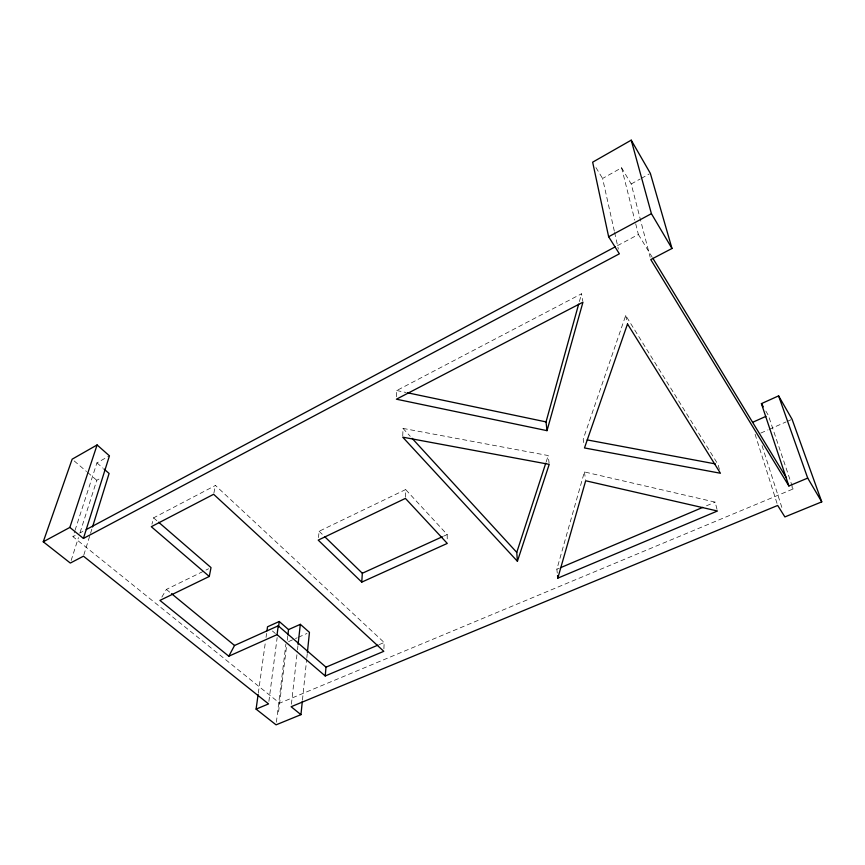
<?xml version="1.0" encoding="UTF-8"?>
<svg xmlns="http://www.w3.org/2000/svg" width="865" height="865" viewBox="0 0 865 865"><rect width="100%" height="100%" fill="white"/><g stroke="black" fill="none" stroke-linecap="round" stroke-linejoin="round"><path stroke-width="0.65" stroke-dasharray="4.33 3.24" d="M405.447 497.137L405.653 489.558L319.131 531.261L318.471 537.587M402.755 435.906L402.993 428.402L548.237 455.552L549.07 463.099M396.527 396.721L396.765 390.526L581.54 293.776L582.751 300.977M383.898 648.804L384.157 642.5L215.45 485.46L153.57 517.854L151.948 524.179M302.458 700.066L306.707 658.925M306.848 657.595L307.259 653.616M291.408 704.218L297.344 651.107M297.495 649.766L297.938 645.744M276.389 722.188L285.904 644.025M278.573 711.906L286.596 645.647M287.245 640.295L287.731 636.283M268.885 701.407L277.157 637.57M258.311 693.189L265.306 642.727M266.042 637.418L266.593 633.429M213.893 493.028L215.45 485.46M579.388 301.539L581.54 293.776M557.265 573.062L556.855 569.257L584.416 471.933L715.15 502.122L717.128 509.734M83.851 554.919L90.155 534.602M90.544 533.327L92.123 528.234M71.135 560.509L78.456 537.597M80.088 532.505L96.772 480.302L100.135 478.432M765.806 411.059L768.325 415.297L793.129 488.952L279.633 703.169L72.963 536.668L74.617 531.575M75.028 530.31L96.934 462.872L109.433 455.844M546.172 461.921L548.237 455.552M719.399 469.457L718.015 464.408L625.698 315.476L583.194 439.171L583.929 444.188M161.852 597.11L166.361 589.422L208.595 568.77M614.323 231.128L602.591 178.471L621.6 167.778L631.201 183.975L650.156 257.229M631.201 183.975L640.208 178.979M641.333 178.352L649.215 173.973M72.963 536.668L75.168 535.489M79.591 533.121L82.899 531.359M617.545 245.617L638.381 234.48L635.094 221.397M443.55 536.203L447.183 534.538L405.653 489.558M288.532 641.614L297.149 637.808M298.382 637.267L306.999 633.461M760.768 433.095L767.99 429.905M769.19 429.364L786.058 421.925M787.258 421.396L790.87 419.795M379.205 644.598L384.157 642.5M556.855 569.257L559.331 568.208M706.489 505.798L715.15 502.122M396.765 390.526L406.009 392.472M166.361 589.422L170.492 592.817M74.206 460.937L86.511 471.501M87.538 472.377L96.772 480.302M272.399 630.974L275.329 633.494M153.57 517.854L157.603 521.346M96.934 462.872L103.011 468.17M319.131 531.261L322.969 534.992M402.993 428.402L410.269 436.338M595.963 167.605L602.591 178.471M638.381 234.48L652.134 257.11M791.821 486.811L793.129 488.952M762.033 445.616L782.447 509.28M755.091 434.273L777.278 504.187M621.6 167.778L634.759 220.088M614.615 232.447L618.334 249.131M625.698 315.476L627.255 322.742M584.416 471.933L585.497 479.513M447.183 534.538L447.259 540.885"/><path stroke-width="1.3" d="M361.765 582.123L318.212 540.117L405.415 498.402L447.281 543.415L361.765 582.123L362.327 573.257L324.894 536.851M209.276 576.458L151.299 526.699L213.633 494.283L383.8 651.323L325.229 675.965L325.997 667.164L278.227 625.806L234.545 645.474L228.792 656.211L159.928 600.407L209.276 576.458L211.017 567.591L158.609 522.222M258.116 694.519L256.094 709.127L276.065 724.838L300.944 714.663L302.318 701.396M307.399 652.286L309.454 632.38L300.328 624.325L288.542 629.59L287.894 634.942M298.09 644.403L300.328 624.325M325.229 675.965L277.081 634.64L278.227 625.806M278.541 626.855L279.233 621.492L267.523 626.79L266.971 630.78M547.015 430.662L582.956 302.177L396.43 399.197L547.015 430.662L546.042 421.904L578.663 304.134M557.806 578.144L585.681 480.767L717.453 510.999L557.806 578.144L557.536 575.603M92.523 526.958L109.098 473.469L104.027 469.057M43.25 541.782L69.849 527.434L83.429 538.43L109.433 455.844L97.096 444.945L72.152 459.185L43.25 541.782L70.314 563.061L83.462 556.184L268.561 703.905L256.094 709.127M517.411 561.277L549.21 464.364L402.712 437.16L517.411 561.277L516.762 552.389L545.75 463.197M69.849 527.434L97.096 444.945M300.944 714.663L291.127 706.716L777.678 505.452L784.89 516.924L821.75 501.862L807.705 478.096L788.891 485.979L650.772 259.576L671.986 248.482L650.35 173.357L631.223 140.162L592.655 162.177L608.636 236.74L619.372 253.813L83.429 538.43M608.636 236.74L651.41 213.666L631.223 140.162M86.219 529.585L615.166 246.882M362.327 573.257L442.329 536.754M788.891 485.979L761.416 403.631L778.597 395.867L792.07 419.266L821.75 501.862M228.792 656.211L277.081 634.64M752.658 422.293L765.914 416.368M325.997 667.164L377.973 645.117M560.563 567.678L702.78 507.377M587.162 439.907L715.377 463.921M407.329 392.742L546.042 421.904M171.529 593.671L234.545 645.474M279.233 621.492L288.542 629.59M412.086 438.317L516.762 552.389M652.837 258.257L785.939 477.123M651.41 213.666L671.986 248.482M761.416 403.631L763.298 406.82M778.597 395.867L807.705 478.096M627.514 323.953L584.481 447.951L720.426 473.242L627.514 323.953"/></g></svg>
